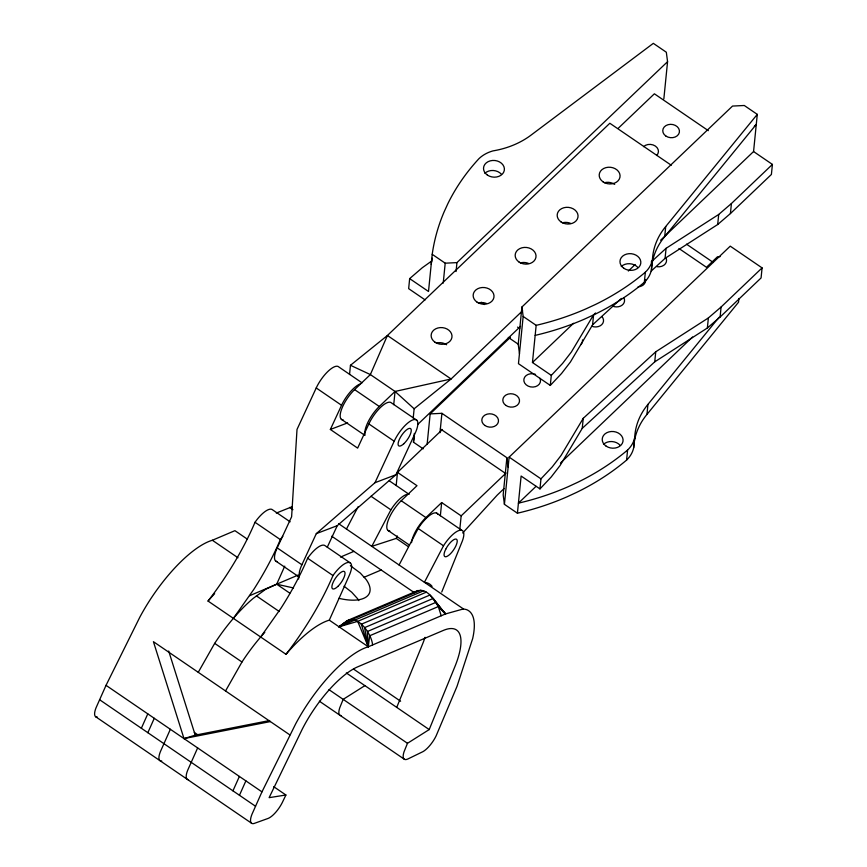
<?xml version="1.0" encoding="UTF-8"?>
<svg xmlns="http://www.w3.org/2000/svg" width="867" height="867" viewBox="0 0 867 867"><rect width="100%" height="100%" fill="white"/><g stroke="black" fill="none" stroke-linecap="round" stroke-linejoin="round"><path stroke-width="1.3" d="M349.542 374.511L350.463 365.289L387.419 335.486L609.837 123.266L671.275 165.239M393.726 404.672L395.049 391.45L370.361 374.577L350.463 365.289M431.777 260.967L422.381 267.665L409.657 278.61L408.66 288.657L425.123 299.906M396.176 485.563L397.487 472.374L442.452 429.479M413.212 418.013L414.133 408.78L451.089 378.987L522.617 310.733M423.204 448.846L413.461 442.192L414.339 433.402M663.851 98.849L667.568 61.676L666.322 52.226L653.328 43.35L531.449 134.819A83.698 66.748 5.7 0 1 492.933 150.901A34.084 27.18 5.7 0 0 479.017 158.596A258.995 206.563 5.7 0 0 447.816 203.767L444.099 211.906A258.995 206.563 5.7 0 0 432.21 254.313L428.504 291.485L409.657 278.61M427.117 444.435L430.162 413.895L510.392 337.35M443.221 283.108L445.204 263.189L432.21 254.313M439.981 432.709L441.91 413.321L430.162 413.895M456.064 271.512L456.952 262.614L667.568 61.676M440.349 515.778L441.671 502.557L461.157 515.876L459.846 529.065M441.91 413.321L506.881 457.711L503.174 494.884L504.421 504.334L517.415 513.21A258.995 206.563 5.7 0 0 567.246 496.726L576.566 492.413A258.995 206.563 5.7 0 0 626.592 460.095A34.084 27.18 5.7 0 0 633.679 447.751A83.698 66.748 5.7 0 1 646.955 414.426L647.952 404.38L718.992 317.355M519.463 353.628L518.217 344.177L521.923 307.005L732.528 106.067L744.287 105.492L757.281 114.368L753.564 151.541L660.621 240.224M504.421 504.334L509.135 457.115L730.242 246.152L762.082 267.892L761.074 277.939L720.087 317.051L707.364 327.997L654.737 361.842L582.245 428.352L560.071 465.514L551.228 476.969L539.968 488.901L521.121 476.037L517.415 513.21M521.923 307.005L523.169 316.455L518.455 363.674L550.296 385.425L561.556 373.482L570.399 362.027L592.584 324.843L621.379 298.432M550.296 385.425L551.293 375.378L532.457 362.504L536.164 325.331L523.169 316.455M539.968 488.901L540.965 478.855L552.236 466.923L561.068 455.468L583.253 418.306L655.745 351.796L708.372 317.951L721.095 307.005L762.082 267.892M582.245 428.352L583.253 418.306M592.584 324.843L593.581 314.819L595.564 312.998M626.592 460.095L627.589 450.049A34.084 27.18 5.7 0 0 634.687 437.705A83.698 66.748 5.7 0 1 647.952 404.38M535.167 335.377A258.995 206.563 5.7 0 0 584.997 318.893L594.318 314.591A258.995 206.563 5.7 0 0 644.344 282.263L645.341 272.216A34.084 27.18 5.7 0 0 652.439 259.872A83.698 66.748 5.7 0 1 665.704 226.547L757.281 114.368M633.679 447.751L634.687 437.705M644.344 282.263A34.084 27.18 5.7 0 0 651.431 269.919L652.439 259.872M651.431 269.919A83.698 66.748 5.7 0 1 664.707 236.593L665.704 226.547M654.737 361.842L655.745 351.796M651.171 271.1L665.076 258.344L666.073 248.32L718.7 214.463L731.423 203.517L772.41 164.416L753.564 151.541M707.364 327.997L708.372 317.951M665.076 258.344L717.692 224.51L718.7 214.463M720.087 317.051L721.095 307.005M717.692 224.51L730.415 213.564L731.423 203.517M738.901 298.476L738.521 302.247L646.955 414.426M772.41 164.416L771.402 174.462L730.415 213.564M389.283 480.795L409.116 494.342A20.927 7.131 -55.7 0 0 390.887 509.839L371.802 546.362L396.262 538.396L397.259 535.925M441.737 592.053L462.382 540.932A20.927 7.131 -55.7 0 0 459.51 530.344A20.927 7.131 -55.7 0 0 443.503 545.787L424.429 582.31L427.366 582.938A85.421 29.11 -55.7 0 1 432.059 586.385M463.412 608.937L445.508 613.944L368.291 646.782A85.118 29.001 -55.7 0 0 295.723 723.761L261.964 791.864L252.004 814.211A16.733 5.701 -55.7 0 0 253.944 823.52L268.001 818.47A16.744 5.701 -55.7 0 0 282.241 802.658L285.904 795.006L269.117 797.662L302.258 729.169A66.954 22.813 -55.7 0 1 357.703 666.842L443.275 630.45A66.954 22.813 -55.7 0 1 455.175 665.943L429.208 729.57L407.479 743.301L404.055 751.754A16.744 5.701 -55.7 0 0 407.934 758.95L423.009 751.613A16.733 5.701 -55.7 0 0 436.112 735.91L457.017 686.361L472.656 638.632A85.421 29.11 -55.7 0 0 466.348 609.566L463.412 608.937L338.672 523.722M247.128 539.003L234.924 530.669L212.361 540.26A85.118 29.001 -55.7 0 0 139.793 617.239L106.034 685.342L96.085 707.689A16.733 5.701 -55.7 0 0 97.418 717.107M141.354 728.258L147.78 713.855M147.845 732.691L154.272 718.299M170.355 729.277L160.406 751.624A16.733 5.701 -55.7 0 0 161.739 761.042M197.643 747.928L187.684 770.264A16.733 5.701 -55.7 0 0 188.475 779.704M284.744 566.14L276.681 584.206L265.67 589.278L253.186 598.393A85.118 29.001 -55.7 0 0 214.68 643.368L198.25 672.315M232.952 790.834L239.379 776.442M239.455 795.277L245.881 780.874M286.002 654.314A85.118 29.001 -55.7 0 1 329.308 620.154L349.195 575.59A20.927 7.131 -55.7 0 0 348.621 562.423A20.927 7.131 -55.7 0 0 332.971 575.547A133.41 45.463 -55.7 0 1 286.002 654.314L208.037 601.048A133.41 45.463 -55.7 0 0 255.006 522.281A20.927 7.131 -55.7 0 1 272.487 509.774L290.12 521.815M396.728 707.385L422.695 643.758A66.954 22.813 -55.7 0 0 425.047 637.321M362.016 382.813L338.889 367.012A20.927 7.131 -55.7 0 0 316.227 387.961L297.013 429.447L291.615 516.786L277.202 547.89A20.927 7.131 -55.7 0 0 277.234 561.632M416.843 420.278L391.505 402.96A20.927 7.131 -55.7 0 0 368.854 423.92L357.637 448.12L330.36 429.468L341.565 405.279A20.927 7.131 -55.7 0 1 360.054 384.005M299.299 575.807A20.927 7.131 -55.7 0 1 301.889 564.764L316.303 533.649L374.978 482.713L395.937 474.726L415.152 433.251A20.927 7.131 -55.7 0 0 412.681 419.953A20.927 7.131 -55.7 0 0 394.192 441.227L374.978 482.713M327.282 547.207L337.263 525.662L395.937 474.726M346.464 529.043L358.158 506.664M399.091 565.002L418.165 528.48A20.927 7.131 -55.7 0 1 437.868 514.131M225.539 690.956L241.969 662.009A85.118 29.001 -55.7 0 1 264.793 632.325M593.581 314.819L571.396 351.98L562.564 363.436L551.293 375.378M343.354 624.988C354.462 609.414 371.694 632.769 372.582 644.961M233.375 618.355L253.836 589.354A133.41 45.463 -55.7 0 0 280.344 539.599A20.927 7.131 -55.7 0 1 282.794 536.337M260.664 636.996L281.114 607.995A133.41 45.463 -55.7 0 0 307.633 558.24A20.927 7.131 -55.7 0 1 325.114 545.722L350.452 563.03M664.707 236.593L756.273 124.414L754.312 126.279M462.685 532.988L497.214 495.111L504.063 488.576M618.182 128.338L654.379 93.799L708.339 130.668M343.18 419.91A20.927 7.131 -55.7 0 1 341.696 408.942A20.927 7.131 -55.7 0 1 354.603 389.619L370.361 374.577L387.419 335.486L451.089 378.987L395.049 391.45L379.291 406.482A20.927 7.131 -55.7 0 0 365.029 434.389M417.894 424.288L520.514 326.371M532.457 362.504L573.542 323.293M628.337 271.024L635.186 264.489M389.803 531.027A20.927 7.131 -55.7 0 1 388.318 520.048A20.927 7.131 -55.7 0 1 401.226 500.725L416.984 485.693L397.487 472.374M411.532 542.677A20.927 7.131 -55.7 0 1 425.914 517.588L441.671 502.557M461.157 515.876L506.122 472.981M536.023 486.354L518.412 503.163A258.995 206.563 5.7 0 0 568.253 486.68L577.574 482.366A258.995 206.563 5.7 0 0 627.589 450.049M560.483 463.021L692.56 337.003M651.171 261.986L666.073 248.32M414.188 592.757C427.886 582.581 438.008 607.843 445.508 613.944L438.312 606.575L433.186 598.447L364.552 627.643L368.291 646.782L329.308 620.154M426.315 592.172L357.681 621.357L339.051 626.808L346.952 620.739L418.078 590.47M341.197 625.898L339.051 626.808L344.871 622.549M423.638 590.795L339.051 626.808L349.455 619.667M364.888 685.634L343.159 699.366L339.734 707.819A16.744 5.701 -55.7 0 0 341.067 715.633M339.051 626.808L352.197 619.406L420.831 590.221M276.291 513.069L292.146 506.707M249.631 595.705L298.183 575.059L298.682 578.972M340.493 557.069L353.909 551.358M364.118 577.259L381.187 569.998M330.36 429.468L347.613 422.901M316.303 533.649L337.263 525.662M289.86 734.902L153.426 641.688L183.999 738.597L195.238 735.173L269.648 720.52M183.999 738.597L270.363 721.582M445.204 263.189L456.952 262.614M720.098 256.643L717.486 256.762L706.464 267.285L678.937 248.482M293.523 587.967L276.681 584.206L289.784 593.147M350.355 565.663L360.314 573.076L366.004 579.34A41.844 18.489 24.1 0 1 338.932 598.317M686.512 244.169L713.324 262.484M481.228 302.269L484.534 304.534M517.566 327.097L519.767 328.604M508.3 337.404L518.217 344.177M509.135 457.115L540.965 478.855M440.36 428.894L505.331 473.284M354.603 389.619L379.291 406.482M316.227 387.961L341.565 405.279M368.854 423.92L394.192 441.227M341.349 419.303L364.964 435.44M436.404 512.982L461.743 530.29M401.226 500.725L425.914 517.588M371.054 496.292L390.887 509.839M418.165 528.48L443.503 545.787M387.972 530.409L409.441 545.083M396.262 538.396L408.259 546.6M289.589 507.412L292.916 509.688M331.725 536.207L414.079 592.475M255.006 522.281L280.344 539.599M307.633 558.24L332.971 575.547M277.202 547.89L301.889 564.764M275.511 560.862L299.126 576.999M212.361 540.26L237.981 557.763M256.372 595.878L279.293 611.538M353.541 669.086L400.619 701.24M346.334 672.955L429.208 729.57M328.972 689.666L407.479 743.301M319.37 701.197L404.434 759.308M214.68 643.368L241.969 662.009M194.306 732.42L197.578 734.663M273.712 786.672L285.904 795.006M106.034 685.342L261.964 791.864M99.607 699.734L255.537 806.267M95.543 716.641L251.463 823.162M344.069 586.211L351.753 592.269L357.432 598.533A41.844 18.489 24.1 0 1 358.819 600.593M395.049 391.45L414.133 408.78M441.151 608.992L445.508 613.944L435.993 602.327L367.37 631.512L368.291 646.782L357.681 621.357M445.508 613.944L429.924 595.044L361.301 624.229L368.291 646.782L369.678 635.76L438.312 606.575L441.216 615.765M168.686 651.019L195.238 735.173M506.881 457.711L508.127 467.161M208.037 601.048A85.118 29.001 -55.7 0 1 214.648 593.678M603.53 444.337A10.458 8.345 5.7 0 1 620.089 445.28M413.461 442.192A258.995 206.563 5.7 0 1 414.459 436.003M601.947 316.574A8.367 6.676 5.7 0 1 601.698 324.702A8.367 6.676 5.7 0 1 591.803 326.252M624.002 298.096A8.367 6.676 5.7 0 1 621.964 305.271A8.367 6.676 5.7 0 1 612.817 306.203M645.525 279.77A8.367 6.676 5.7 0 1 638.09 286.858M666.019 258.008A8.367 6.676 5.7 0 1 656.926 266.689M582.494 339.897A8.367 6.676 5.7 0 1 580.684 344.741M539.968 378.272A8.367 6.676 5.7 0 1 533.053 387.072A8.367 6.676 5.7 0 1 523.917 379.052A8.367 6.676 5.7 0 1 535.568 374.403M436.318 343.072A10.458 8.345 5.7 0 1 446.635 344.741M478.335 302.984A10.458 8.345 5.7 0 1 486.322 303.428M520.352 262.896A10.458 8.345 5.7 0 1 528.339 263.34M562.369 222.808A10.458 8.345 5.7 0 1 570.356 223.252M604.386 182.72A10.458 8.345 5.7 0 1 614.692 184.389M621.271 266.516A10.458 8.345 5.7 0 1 637.841 267.448M484.837 173.302A10.458 8.345 5.7 0 1 501.408 174.234M645.341 272.216A258.995 206.563 5.7 0 1 595.326 304.545L585.994 308.847A258.995 206.563 5.7 0 1 536.164 325.331M431.213 264.359A258.995 206.563 5.7 0 1 432.21 258.171M643.607 146.631A8.367 6.676 5.7 0 1 655.354 146.057A8.367 6.676 5.7 0 1 656.601 155.507M445.768 549.169L444.782 551.39A10.458 3.566 -55.7 0 0 450.396 553.818A10.458 3.566 -55.7 0 0 456.725 539.415A10.458 3.566 -55.7 0 0 445.768 549.169M337.827 586.439A10.458 3.566 -55.7 0 0 344.448 571.591A10.458 3.566 -55.7 0 0 333.08 582.451A10.458 3.566 -55.7 0 0 337.827 586.439M606.087 446.104A10.458 8.345 5.7 0 0 622.961 441.52A10.458 8.345 5.7 0 0 608.894 431.907A10.458 8.345 5.7 0 0 606.087 446.104M505.916 405.453A8.367 6.676 5.7 0 0 519.42 401.779A8.367 6.676 5.7 0 0 508.16 394.084A8.367 6.676 5.7 0 0 505.916 405.453M484.902 425.491A8.367 6.676 5.7 0 0 498.406 421.817A8.367 6.676 5.7 0 0 487.156 414.133A8.367 6.676 5.7 0 0 484.902 425.491M435.006 342.205A10.458 8.345 5.7 0 0 451.891 337.61A10.458 8.345 5.7 0 0 437.824 327.997A10.458 8.345 5.7 0 0 435.006 342.205M477.023 302.117A10.458 8.345 5.7 0 0 493.897 297.522A10.458 8.345 5.7 0 0 479.841 287.909A10.458 8.345 5.7 0 0 477.023 302.117M519.04 262.029A10.458 8.345 5.7 0 0 535.914 257.434A10.458 8.345 5.7 0 0 521.858 247.821A10.458 8.345 5.7 0 0 519.04 262.029M561.057 221.941A10.458 8.345 5.7 0 0 577.931 217.346A10.458 8.345 5.7 0 0 563.864 207.733A10.458 8.345 5.7 0 0 561.057 221.941M603.074 181.853A10.458 8.345 5.7 0 0 619.948 177.258A10.458 8.345 5.7 0 0 605.881 167.645A10.458 8.345 5.7 0 0 603.074 181.853M403.827 443.72A10.458 3.566 -55.7 0 0 410.763 428.753A10.458 3.566 -55.7 0 0 399.427 439.233A10.458 3.566 -55.7 0 0 403.827 443.72M623.839 268.271A10.458 8.345 5.7 0 0 640.713 263.687A10.458 8.345 5.7 0 0 626.646 254.074A10.458 8.345 5.7 0 0 623.839 268.271M487.395 175.069A10.458 8.345 5.7 0 0 504.28 170.474A10.458 8.345 5.7 0 0 490.213 160.861A10.458 8.345 5.7 0 0 487.395 175.069M665.856 136.032A8.367 6.676 5.7 0 0 679.36 132.369A8.367 6.676 5.7 0 0 668.11 124.675A8.367 6.676 5.7 0 0 665.856 136.032"/></g></svg>
